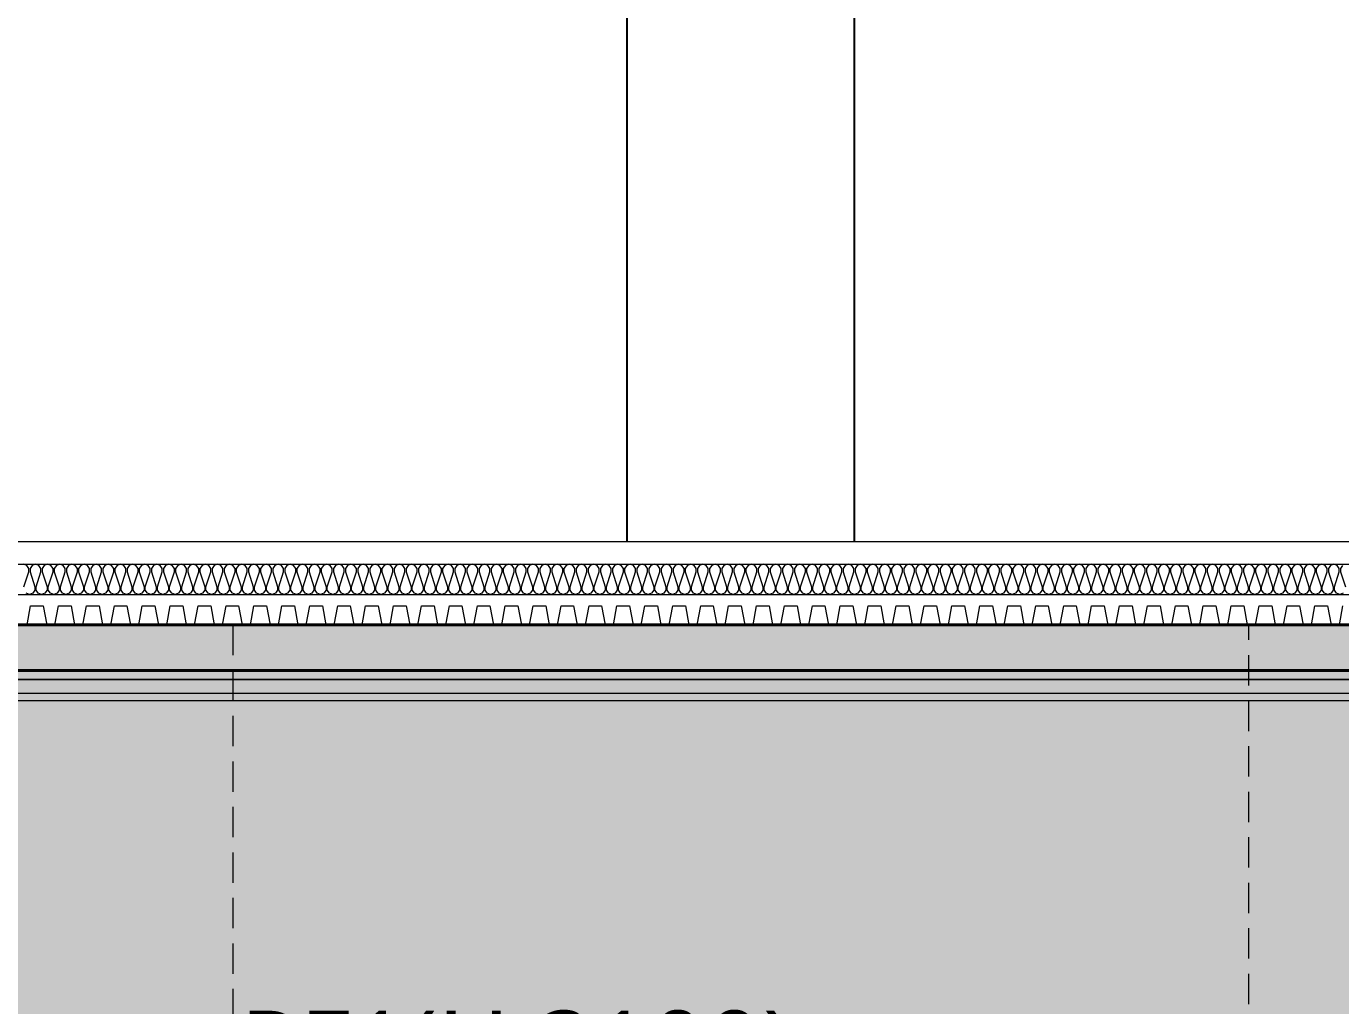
# Model space of a CAD drawing. Header units: millimetres. Extents: x 0 to 420000, y 0 to 297000.
# Drawn here: x 118302 to 126968, y 21390 to 27845 of the extents above; entities that cross this region are included whole.
import ezdxf
from ezdxf.enums import TextEntityAlignment as Align

# ---------------------------------------------------------------- set-up
doc = ezdxf.new("R2010")
doc.units = ezdxf.units.MM
doc.linetypes.add('CEN', pattern=[62, 60, -1, 0, -1])
doc.linetypes.add('HIDDEN', pattern=[0.375, 0.25, -0.125])
for name, color, linetype, lineweight in [('A-AXIS-LINE', 1, 'CEN', 15), ('A-CONC-LIN1', 2, 'Continuous', 40), ('A-ELEV-LIN2', 7, 'Continuous', 25), ('A-SECT-LIN3', 255, 'Continuous', 18), ('A-XXXX-DRBD', 9, 'Continuous', 20), ('A-XXXX-FIN2', 6, 'Continuous', 20), ('A-XXXX-HATC', 8, 'Continuous', 18), ('A-XXXX-HID', 8, 'HIDDEN', 18), ('A-XXXX-INSL2', 8, 'Continuous', 18)]:
    doc.layers.add(name, color=color, linetype=linetype, lineweight=lineweight)
doc.layers.add('A-CONC-SOLD', color=253, linetype='CEN')
doc.layers.add('A-XXXX-SOLD', color=252, linetype='Continuous')
doc.layers.add('A-XXXX-NPLT', color=144, linetype='Continuous', lineweight=15, plot=False)
doc.styles.add('맑은고딕', font='')
doc.styles.get('맑은고딕').set_extended_font_data('Malgun Gothic')

# ---------------------------------------------------------------- blocks, each defined once
blk = doc.blocks.new('axis(211208)')
at = {"layer": 'A-AXIS-LINE', "ltscale": 1000}
for p, q in [((4631788.1, -441118.7), (4955413.1, -441118.7)), ((4631788.1, -442118.7), (4955413.1, -442118.7))]:
    blk.add_line(p, q, dxfattribs=at)
blk = doc.blocks.new('지하2층')
at = {"layer": 'A-CONC-SOLD'}
h = blk.add_hatch(color=256, dxfattribs=at)
h.dxf.hatch_style = 1
h.paths.add_polyline_path([(4879373.8, -392168.7), (4878973.8, -392168.7), (4878973.8, -391118.7), (4878823.8, -391118.7), (4878823.8, -391368.7), (4878373.8, -391368.7), (4878373.8, -392368.7), (4878323.8, -392368.7), (4878323.8, -393068.7), (4878673.8, -393068.7), (4878673.8, -401668.7), (4877923.8, -401668.7), (4877923.8, -401118.7), (4877723.8, -401118.7), (4877723.8, -401668.7), (4801523.8, -401668.7), (4801523.8, -401128.7), (4801323.8, -401128.7), (4801323.8, -401968.7), (4801493.8, -401968.7), (4801478.8, -401977.7), (4801478.8, -402318.7), (4759168.8, -402318.7), (4759168.8, -401977.7), (4759153.8, -401968.7), (4759323.8, -401968.7), (4759323.8, -401128.7), (4759123.8, -401128.7), (4759123.8, -401668.7), (4682923.8, -401668.7), (4682923.8, -401118.7), (4682723.8, -401118.7), (4682723.8, -401668.7), (4681973.8, -401668.7), (4681973.8, -393068.7), (4682323.8, -393068.7), (4682323.8, -392368.7), (4682273.8, -392368.7), (4682273.8, -391368.7), (4681823.8, -391368.7), (4681823.8, -391118.7), (4681673.8, -391118.7), (4681673.8, -392168.7), (4681273.8, -392168.7), (4681273.8, -401968.7), (4758323.8, -401968.7), (4758323.8, -402618.7), (4802323.8, -402618.7), (4802323.8, -401968.7), (4879373.8, -401968.7)])
at = {"layer": 'A-CONC-LIN1'}
for points in [[(4681673.8, -391118.7), (4681673.8, -392168.7), (4681273.8, -392168.7), (4681273.8, -401968.7), (4758323.8, -401968.7), (4758323.8, -402618.7), (4802323.8, -402618.7), (4802323.8, -401968.7), (4879373.8, -401968.7), (4879373.8, -392168.7), (4878973.8, -392168.7), (4878973.8, -391118.7)], [(4759123.8, -401668.7), (4682923.8, -401668.7), (4682923.8, -401118.7), (4682723.8, -401118.7), (4682723.8, -401668.7), (4681973.8, -401668.7), (4681973.8, -393068.7), (4682323.8, -393068.7), (4682323.8, -392368.7), (4682273.8, -392368.7), (4682273.8, -391368.7), (4681823.8, -391368.7), (4681823.8, -391118.7), (4681673.8, -391118.7)]]:
    blk.add_lwpolyline(points, dxfattribs=at)
at = {"layer": 'A-ELEV-LIN2'}
for p, q in [((4692573.8, -401118.7), (4692573.8, -392868.7)), ((4694073.8, -401118.7), (4694073.8, -392868.7))]:
    blk.add_line(p, q, dxfattribs=at)
at = {"layer": 'A-XXXX-DRBD'}
blk.add_lwpolyline([(4688563.4, -401668.7), (4688618.1, -401668.7), (4688641.4, -401543.7), (4688724.2, -401543.7), (4688747.5, -401668.7), (4688802.2, -401668.7), (4688825.5, -401543.7), (4688908.3, -401543.7), (4688931.6, -401668.7), (4688986.2, -401668.7), (4689009.6, -401543.7), (4689092.4, -401543.7), (4689115.7, -401668.7), (4689170.3, -401668.7), (4689193.6, -401543.7), (4689276.5, -401543.7), (4689299.8, -401668.7), (4689354.4, -401668.7), (4689377.7, -401543.7), (4689460.6, -401543.7), (4689483.9, -401668.7), (4689538.5, -401668.7), (4689561.8, -401543.7), (4689644.7, -401543.7), (4689668, -401668.7), (4689722.6, -401668.7), (4689745.9, -401543.7), (4689828.7, -401543.7), (4689852.1, -401668.7), (4689906.7, -401668.7), (4689930, -401543.7), (4690012.8, -401543.7), (4690036.1, -401668.7), (4690090.8, -401668.7), (4690114.1, -401543.7), (4690196.9, -401543.7), (4690220.2, -401668.7), (4690274.9, -401668.7), (4690298.2, -401543.7), (4690381, -401543.7), (4690404.3, -401668.7), (4690459, -401668.7), (4690482.3, -401543.7), (4690565.1, -401543.7), (4690588.4, -401668.7), (4690643, -401668.7), (4690666.4, -401543.7), (4690749.2, -401543.7), (4690772.5, -401668.7), (4690827.1, -401668.7), (4690850.5, -401543.7), (4690933.3, -401543.7), (4690956.6, -401668.7), (4691011.2, -401668.7), (4691034.5, -401543.7), (4691117.4, -401543.7), (4691140.7, -401668.7), (4691195.3, -401668.7), (4691218.6, -401543.7), (4691301.5, -401543.7), (4691324.8, -401668.7), (4691379.4, -401668.7), (4691402.7, -401543.7), (4691485.5, -401543.7), (4691508.9, -401668.7), (4691563.5, -401668.7), (4691586.8, -401543.7), (4691669.6, -401543.7), (4691692.9, -401668.7), (4691747.6, -401668.7), (4691770.9, -401543.7), (4691853.7, -401543.7), (4691877, -401668.7), (4691931.7, -401668.7), (4691955, -401543.7), (4692037.8, -401543.7), (4692061.1, -401668.7), (4692115.8, -401668.7), (4692139.1, -401543.7), (4692221.9, -401543.7), (4692245.2, -401668.7), (4692299.9, -401668.7), (4692323.2, -401543.7), (4692406, -401543.7), (4692429.3, -401668.7), (4692483.9, -401668.7), (4692507.3, -401543.7), (4692590.1, -401543.7), (4692613.4, -401668.7), (4692668, -401668.7), (4692691.3, -401543.7), (4692774.2, -401543.7), (4692797.5, -401668.7), (4692852.1, -401668.7), (4692875.4, -401543.7), (4692958.3, -401543.7), (4692981.6, -401668.7), (4693036.2, -401668.7), (4693059.5, -401543.7), (4693142.3, -401543.7), (4693165.7, -401668.7), (4693220.3, -401668.7), (4693243.6, -401543.7), (4693326.4, -401543.7), (4693349.7, -401668.7), (4693404.4, -401668.7), (4693427.7, -401543.7), (4693510.5, -401543.7), (4693533.8, -401668.7), (4693588.5, -401668.7), (4693611.8, -401543.7), (4693694.6, -401543.7), (4693717.9, -401668.7), (4693772.6, -401668.7), (4693795.9, -401543.7), (4693878.7, -401543.7), (4693902, -401668.7), (4693956.7, -401668.7), (4693980, -401543.7), (4694062.8, -401543.7), (4694086.1, -401668.7), (4694140.7, -401668.7), (4694164.1, -401543.7), (4694246.9, -401543.7), (4694270.2, -401668.7), (4694324.8, -401668.7), (4694348.1, -401543.7), (4694431, -401543.7), (4694454.3, -401668.7), (4694508.9, -401668.7), (4694532.2, -401543.7), (4694615.1, -401543.7), (4694638.4, -401668.7), (4694693, -401668.7), (4694716.3, -401543.7), (4694799.1, -401543.7), (4694822.5, -401668.7), (4694877.1, -401668.7), (4694900.4, -401543.7), (4694983.2, -401543.7), (4695006.6, -401668.7), (4695061.2, -401668.7), (4695084.5, -401543.7), (4695167.3, -401543.7), (4695190.6, -401668.7), (4695245.3, -401668.7), (4695268.6, -401543.7), (4695351.4, -401543.7), (4695374.7, -401668.7), (4695429.4, -401668.7), (4695452.7, -401543.7), (4695535.5, -401543.7), (4695558.8, -401668.7), (4695613.5, -401668.7), (4695636.8, -401543.7), (4695719.6, -401543.7), (4695742.9, -401668.7), (4695797.5, -401668.7), (4695820.9, -401543.7), (4695903.7, -401543.7), (4695927, -401668.7), (4695981.6, -401668.7), (4696004.9, -401543.7), (4696087.8, -401543.7), (4696111.1, -401668.7), (4696165.7, -401668.7), (4696189, -401543.7), (4696271.9, -401543.7), (4696295.2, -401668.7), (4696349.8, -401668.7), (4696373.1, -401543.7), (4696456, -401543.7), (4696479.3, -401668.7), (4696533.9, -401668.7), (4696557.2, -401543.7), (4696640, -401543.7), (4696663.4, -401668.7), (4696718, -401668.7), (4696741.3, -401543.7), (4696824.1, -401543.7), (4696847.4, -401668.7), (4696902.1, -401668.7), (4696925.4, -401543.7), (4697008.2, -401543.7), (4697031.5, -401668.7), (4697086.2, -401668.7), (4697109.5, -401543.7), (4697192.3, -401543.7), (4697215.6, -401668.7), (4697270.3, -401668.7), (4697293.6, -401543.7)], dxfattribs=at)
at = {"layer": 'A-XXXX-FIN2'}
blk.add_lwpolyline([(4683073.8, -401118.7), (4759113.8, -401118.7)], dxfattribs=at)
at = {"layer": 'A-XXXX-INSL2'}
for points in [[(4682923.8, -401268.7), (4759113.8, -401268.7)], [(4697291.8, -401276.7), (4697277.8, -401296.7), (4697277.8, -401318.7), (4697309.8, -401418.7)], [(4697295.8, -401460.7), (4697273.8, -401468.7), (4697251.8, -401460.7), (4697237.8, -401440.7), (4697237.8, -401418.7), (4697269.8, -401318.7), (4697269.8, -401296.7), (4697255.8, -401276.7), (4697233.8, -401268.7), (4697211.8, -401276.7), (4697197.8, -401296.7), (4697197.8, -401318.7), (4697229.8, -401418.7), (4697229.8, -401440.7), (4697215.8, -401460.7), (4697193.8, -401468.7), (4697171.8, -401460.7), (4697157.8, -401440.7), (4697157.8, -401418.7), (4697189.8, -401318.7), (4697189.8, -401296.7), (4697175.8, -401276.7), (4697153.8, -401268.7), (4697131.8, -401276.7), (4697117.8, -401296.7), (4697117.8, -401318.7), (4697149.8, -401418.7), (4697149.8, -401440.7), (4697135.8, -401460.7), (4697113.8, -401468.7), (4697091.8, -401460.7), (4697077.8, -401440.7), (4697077.8, -401418.7), (4697109.8, -401318.7), (4697109.8, -401296.7), (4697095.8, -401276.7), (4697073.8, -401268.7), (4697051.8, -401276.7), (4697037.8, -401296.7), (4697037.8, -401318.7), (4697069.8, -401418.7), (4697069.8, -401440.7), (4697055.8, -401460.7), (4697033.8, -401468.7), (4697011.8, -401460.7), (4696997.8, -401440.7), (4696997.8, -401418.7), (4697029.8, -401318.7), (4697029.8, -401296.7), (4697015.8, -401276.7), (4696993.8, -401268.7), (4696971.8, -401276.7), (4696957.8, -401296.7), (4696957.8, -401318.7), (4696989.8, -401418.7), (4696989.8, -401440.7), (4696975.8, -401460.7), (4696953.8, -401468.7), (4696931.8, -401460.7), (4696917.8, -401440.7), (4696917.8, -401418.7), (4696949.8, -401318.7), (4696949.8, -401296.7), (4696935.8, -401276.7), (4696913.8, -401268.7), (4696891.8, -401276.7), (4696877.8, -401296.7), (4696877.8, -401318.7), (4696909.8, -401418.7), (4696909.8, -401440.7), (4696895.8, -401460.7), (4696873.8, -401468.7), (4696851.8, -401460.7), (4696837.8, -401440.7), (4696837.8, -401418.7), (4696869.8, -401318.7), (4696869.8, -401296.7), (4696855.8, -401276.7), (4696833.8, -401268.7), (4696811.8, -401276.7), (4696797.8, -401296.7), (4696797.8, -401318.7), (4696829.8, -401418.7), (4696829.8, -401440.7), (4696815.8, -401460.7), (4696793.8, -401468.7), (4696771.8, -401460.7), (4696757.8, -401440.7), (4696757.8, -401418.7), (4696789.8, -401318.7), (4696789.8, -401296.7), (4696775.8, -401276.7), (4696753.8, -401268.7), (4696731.8, -401276.7), (4696717.8, -401296.7), (4696717.8, -401318.7), (4696749.8, -401418.7), (4696749.8, -401440.7), (4696735.8, -401460.7), (4696713.8, -401468.7), (4696691.8, -401460.7), (4696677.8, -401440.7), (4696677.8, -401418.7), (4696709.8, -401318.7), (4696709.8, -401296.7), (4696695.8, -401276.7), (4696673.8, -401268.7), (4696651.8, -401276.7), (4696637.8, -401296.7), (4696637.8, -401318.7), (4696669.8, -401418.7), (4696669.8, -401440.7), (4696655.8, -401460.7), (4696633.8, -401468.7), (4696611.8, -401460.7), (4696597.8, -401440.7), (4696597.8, -401418.7), (4696629.8, -401318.7), (4696629.8, -401296.7), (4696615.8, -401276.7), (4696593.8, -401268.7), (4696571.8, -401276.7), (4696557.8, -401296.7), (4696557.8, -401318.7), (4696589.8, -401418.7), (4696589.8, -401440.7), (4696575.8, -401460.7), (4696553.8, -401468.7), (4696531.8, -401460.7), (4696517.8, -401440.7), (4696517.8, -401418.7), (4696549.8, -401318.7), (4696549.8, -401296.7), (4696535.8, -401276.7), (4696513.8, -401268.7), (4696491.8, -401276.7), (4696477.8, -401296.7), (4696477.8, -401318.7), (4696509.8, -401418.7), (4696509.8, -401440.7), (4696495.8, -401460.7), (4696473.8, -401468.7), (4696451.8, -401460.7), (4696437.8, -401440.7), (4696437.8, -401418.7), (4696469.8, -401318.7), (4696469.8, -401296.7), (4696455.8, -401276.7), (4696433.8, -401268.7), (4696411.8, -401276.7), (4696397.8, -401296.7), (4696397.8, -401318.7), (4696429.8, -401418.7), (4696429.8, -401440.7), (4696415.8, -401460.7), (4696393.8, -401468.7), (4696371.8, -401460.7), (4696357.8, -401440.7), (4696357.8, -401418.7), (4696389.8, -401318.7), (4696389.8, -401296.7), (4696375.8, -401276.7), (4696353.8, -401268.7), (4696331.8, -401276.7), (4696317.8, -401296.7), (4696317.8, -401318.7), (4696349.8, -401418.7), (4696349.8, -401440.7), (4696335.8, -401460.7), (4696313.8, -401468.7), (4696291.8, -401460.7), (4696277.8, -401440.7), (4696277.8, -401418.7), (4696309.8, -401318.7), (4696309.8, -401296.7), (4696295.8, -401276.7), (4696273.8, -401268.7), (4696251.8, -401276.7), (4696237.8, -401296.7), (4696237.8, -401318.7), (4696269.8, -401418.7), (4696269.8, -401440.7), (4696255.8, -401460.7), (4696233.8, -401468.7), (4696211.8, -401460.7), (4696197.8, -401440.7), (4696197.8, -401418.7), (4696229.8, -401318.7), (4696229.8, -401296.7), (4696215.8, -401276.7), (4696193.8, -401268.7), (4696171.8, -401276.7), (4696157.8, -401296.7), (4696157.8, -401318.7), (4696189.8, -401418.7), (4696189.8, -401440.7), (4696175.8, -401460.7), (4696153.8, -401468.7), (4696131.8, -401460.7), (4696117.8, -401440.7), (4696117.8, -401418.7), (4696149.8, -401318.7), (4696149.8, -401296.7), (4696135.8, -401276.7), (4696113.8, -401268.7), (4696091.8, -401276.7), (4696077.8, -401296.7), (4696077.8, -401318.7), (4696109.8, -401418.7), (4696109.8, -401440.7), (4696095.8, -401460.7), (4696073.8, -401468.7), (4696051.8, -401460.7), (4696037.8, -401440.7), (4696037.8, -401418.7), (4696069.8, -401318.7), (4696069.8, -401296.7), (4696055.8, -401276.7), (4696033.8, -401268.7), (4696011.8, -401276.7), (4695997.8, -401296.7), (4695997.8, -401318.7), (4696029.8, -401418.7), (4696029.8, -401440.7), (4696015.8, -401460.7), (4695993.8, -401468.7), (4695971.8, -401460.7), (4695957.8, -401440.7), (4695957.8, -401418.7), (4695989.8, -401318.7), (4695989.8, -401296.7), (4695975.8, -401276.7), (4695953.8, -401268.7), (4695931.8, -401276.7), (4695917.8, -401296.7), (4695917.8, -401318.7), (4695949.8, -401418.7), (4695949.8, -401440.7), (4695935.8, -401460.7), (4695913.8, -401468.7), (4695891.8, -401460.7), (4695877.8, -401440.7), (4695877.8, -401418.7), (4695909.8, -401318.7), (4695909.8, -401296.7), (4695895.8, -401276.7), (4695873.8, -401268.7), (4695851.8, -401276.7), (4695837.8, -401296.7), (4695837.8, -401318.7), (4695869.8, -401418.7), (4695869.8, -401440.7), (4695855.8, -401460.7), (4695833.8, -401468.7), (4695811.8, -401460.7), (4695797.8, -401440.7), (4695797.8, -401418.7), (4695829.8, -401318.7), (4695829.8, -401296.7), (4695815.8, -401276.7), (4695793.8, -401268.7), (4695771.8, -401276.7), (4695757.8, -401296.7), (4695757.8, -401318.7), (4695789.8, -401418.7), (4695789.8, -401440.7), (4695775.8, -401460.7), (4695753.8, -401468.7), (4695731.8, -401460.7), (4695717.8, -401440.7), (4695717.8, -401418.7), (4695749.8, -401318.7), (4695749.8, -401296.7), (4695735.8, -401276.7), (4695713.8, -401268.7), (4695691.8, -401276.7), (4695677.8, -401296.7), (4695677.8, -401318.7), (4695709.8, -401418.7), (4695709.8, -401440.7), (4695695.8, -401460.7), (4695673.8, -401468.7), (4695651.8, -401460.7), (4695637.8, -401440.7), (4695637.8, -401418.7), (4695669.8, -401318.7), (4695669.8, -401296.7), (4695655.8, -401276.7), (4695633.8, -401268.7), (4695611.8, -401276.7), (4695597.8, -401296.7), (4695597.8, -401318.7), (4695629.8, -401418.7), (4695629.8, -401440.7), (4695615.8, -401460.7), (4695593.8, -401468.7), (4695571.8, -401460.7), (4695557.8, -401440.7), (4695557.8, -401418.7), (4695589.8, -401318.7), (4695589.8, -401296.7), (4695575.8, -401276.7), (4695553.8, -401268.7), (4695531.8, -401276.7), (4695517.8, -401296.7), (4695517.8, -401318.7), (4695549.8, -401418.7), (4695549.8, -401440.7), (4695535.8, -401460.7), (4695513.8, -401468.7), (4695491.8, -401460.7), (4695477.8, -401440.7), (4695477.8, -401418.7), (4695509.8, -401318.7), (4695509.8, -401296.7), (4695495.8, -401276.7), (4695473.8, -401268.7), (4695451.8, -401276.7), (4695437.8, -401296.7), (4695437.8, -401318.7), (4695469.8, -401418.7), (4695469.8, -401440.7), (4695455.8, -401460.7), (4695433.8, -401468.7), (4695411.8, -401460.7), (4695397.8, -401440.7), (4695397.8, -401418.7), (4695429.8, -401318.7), (4695429.8, -401296.7), (4695415.8, -401276.7), (4695393.8, -401268.7), (4695371.8, -401276.7), (4695357.8, -401296.7), (4695357.8, -401318.7), (4695389.8, -401418.7), (4695389.8, -401440.7), (4695375.8, -401460.7), (4695353.8, -401468.7), (4695331.8, -401460.7), (4695317.8, -401440.7), (4695317.8, -401418.7), (4695349.8, -401318.7), (4695349.8, -401296.7), (4695335.8, -401276.7), (4695313.8, -401268.7), (4695291.8, -401276.7), (4695277.8, -401296.7), (4695277.8, -401318.7), (4695309.8, -401418.7), (4695309.8, -401440.7), (4695295.8, -401460.7), (4695273.8, -401468.7), (4695251.8, -401460.7), (4695237.8, -401440.7), (4695237.8, -401418.7), (4695269.8, -401318.7), (4695269.8, -401296.7), (4695255.8, -401276.7), (4695233.8, -401268.7), (4695211.8, -401276.7), (4695197.8, -401296.7), (4695197.8, -401318.7), (4695229.8, -401418.7), (4695229.8, -401440.7), (4695215.8, -401460.7), (4695193.8, -401468.7), (4695171.8, -401460.7), (4695157.8, -401440.7), (4695157.8, -401418.7), (4695189.8, -401318.7), (4695189.8, -401296.7), (4695175.8, -401276.7), (4695153.8, -401268.7), (4695131.8, -401276.7), (4695117.8, -401296.7), (4695117.8, -401318.7), (4695149.8, -401418.7), (4695149.8, -401440.7), (4695135.8, -401460.7), (4695113.8, -401468.7), (4695091.8, -401460.7), (4695077.8, -401440.7), (4695077.8, -401418.7), (4695109.8, -401318.7), (4695109.8, -401296.7), (4695095.8, -401276.7), (4695073.8, -401268.7), (4695051.8, -401276.7), (4695037.8, -401296.7), (4695037.8, -401318.7), (4695069.8, -401418.7), (4695069.8, -401440.7), (4695055.8, -401460.7), (4695033.8, -401468.7), (4695011.8, -401460.7), (4694997.8, -401440.7), (4694997.8, -401418.7), (4695029.8, -401318.7), (4695029.8, -401296.7), (4695015.8, -401276.7), (4694993.8, -401268.7), (4694971.8, -401276.7), (4694957.8, -401296.7), (4694957.8, -401318.7), (4694989.8, -401418.7), (4694989.8, -401440.7), (4694975.8, -401460.7), (4694953.8, -401468.7), (4694931.8, -401460.7), (4694917.8, -401440.7), (4694917.8, -401418.7), (4694949.8, -401318.7), (4694949.8, -401296.7), (4694935.8, -401276.7), (4694913.8, -401268.7), (4694891.8, -401276.7), (4694877.8, -401296.7), (4694877.8, -401318.7), (4694909.8, -401418.7), (4694909.8, -401440.7), (4694895.8, -401460.7), (4694873.8, -401468.7), (4694851.8, -401460.7), (4694837.8, -401440.7), (4694837.8, -401418.7), (4694869.8, -401318.7), (4694869.8, -401296.7), (4694855.8, -401276.7), (4694833.8, -401268.7), (4694811.8, -401276.7), (4694797.8, -401296.7), (4694797.8, -401318.7), (4694829.8, -401418.7), (4694829.8, -401440.7), (4694815.8, -401460.7), (4694793.8, -401468.7), (4694771.8, -401460.7), (4694757.8, -401440.7), (4694757.8, -401418.7), (4694789.8, -401318.7), (4694789.8, -401296.7), (4694775.8, -401276.7), (4694753.8, -401268.7), (4694731.8, -401276.7), (4694717.8, -401296.7), (4694717.8, -401318.7), (4694749.8, -401418.7), (4694749.8, -401440.7), (4694735.8, -401460.7), (4694713.8, -401468.7), (4694691.8, -401460.7), (4694677.8, -401440.7), (4694677.8, -401418.7), (4694709.8, -401318.7), (4694709.8, -401296.7), (4694695.8, -401276.7), (4694673.8, -401268.7), (4694651.8, -401276.7), (4694637.8, -401296.7), (4694637.8, -401318.7), (4694669.8, -401418.7), (4694669.8, -401440.7), (4694655.8, -401460.7), (4694633.8, -401468.7), (4694611.8, -401460.7), (4694597.8, -401440.7), (4694597.8, -401418.7), (4694629.8, -401318.7), (4694629.8, -401296.7), (4694615.8, -401276.7), (4694593.8, -401268.7), (4694571.8, -401276.7), (4694557.8, -401296.7), (4694557.8, -401318.7), (4694589.8, -401418.7), (4694589.8, -401440.7), (4694575.8, -401460.7), (4694553.8, -401468.7), (4694531.8, -401460.7), (4694517.8, -401440.7), (4694517.8, -401418.7), (4694549.8, -401318.7), (4694549.8, -401296.7), (4694535.8, -401276.7), (4694513.8, -401268.7), (4694491.8, -401276.7), (4694477.8, -401296.7), (4694477.8, -401318.7), (4694509.8, -401418.7), (4694509.8, -401440.7), (4694495.8, -401460.7), (4694473.8, -401468.7), (4694451.8, -401460.7), (4694437.8, -401440.7), (4694437.8, -401418.7), (4694469.8, -401318.7), (4694469.8, -401296.7), (4694455.8, -401276.7), (4694433.8, -401268.7), (4694411.8, -401276.7), (4694397.8, -401296.7), (4694397.8, -401318.7), (4694429.8, -401418.7), (4694429.8, -401440.7), (4694415.8, -401460.7), (4694393.8, -401468.7), (4694371.8, -401460.7), (4694357.8, -401440.7), (4694357.8, -401418.7), (4694389.8, -401318.7), (4694389.8, -401296.7), (4694375.8, -401276.7), (4694353.8, -401268.7), (4694331.8, -401276.7), (4694317.8, -401296.7), (4694317.8, -401318.7), (4694349.8, -401418.7), (4694349.8, -401440.7), (4694335.8, -401460.7), (4694313.8, -401468.7), (4694291.8, -401460.7), (4694277.8, -401440.7), (4694277.8, -401418.7), (4694309.8, -401318.7), (4694309.8, -401296.7), (4694295.8, -401276.7), (4694273.8, -401268.7), (4694251.8, -401276.7), (4694237.8, -401296.7), (4694237.8, -401318.7), (4694269.8, -401418.7), (4694269.8, -401440.7), (4694255.8, -401460.7), (4694233.8, -401468.7), (4694211.8, -401460.7), (4694197.8, -401440.7), (4694197.8, -401418.7), (4694229.8, -401318.7), (4694229.8, -401296.7), (4694215.8, -401276.7), (4694193.8, -401268.7), (4694171.8, -401276.7), (4694157.8, -401296.7), (4694157.8, -401318.7), (4694189.8, -401418.7), (4694189.8, -401440.7), (4694175.8, -401460.7), (4694153.8, -401468.7), (4694131.8, -401460.7), (4694117.8, -401440.7), (4694117.8, -401418.7), (4694149.8, -401318.7), (4694149.8, -401296.7), (4694135.8, -401276.7), (4694113.8, -401268.7), (4694091.8, -401276.7), (4694077.8, -401296.7), (4694077.8, -401318.7), (4694109.8, -401418.7), (4694109.8, -401440.7), (4694095.8, -401460.7), (4694073.8, -401468.7), (4694051.8, -401460.7), (4694037.8, -401440.7), (4694037.8, -401418.7), (4694069.8, -401318.7), (4694069.8, -401296.7), (4694055.8, -401276.7), (4694033.8, -401268.7), (4694011.8, -401276.7), (4693997.8, -401296.7), (4693997.8, -401318.7), (4694029.8, -401418.7), (4694029.8, -401440.7), (4694015.8, -401460.7), (4693993.8, -401468.7), (4693971.8, -401460.7), (4693957.8, -401440.7), (4693957.8, -401418.7), (4693989.8, -401318.7), (4693989.8, -401296.7), (4693975.8, -401276.7), (4693953.8, -401268.7), (4693931.8, -401276.7), (4693917.8, -401296.7), (4693917.8, -401318.7), (4693949.8, -401418.7), (4693949.8, -401440.7), (4693935.8, -401460.7), (4693913.8, -401468.7), (4693891.8, -401460.7), (4693877.8, -401440.7), (4693877.8, -401418.7), (4693909.8, -401318.7), (4693909.8, -401296.7), (4693895.8, -401276.7), (4693873.8, -401268.7), (4693851.8, -401276.7), (4693837.8, -401296.7), (4693837.8, -401318.7), (4693869.8, -401418.7), (4693869.8, -401440.7), (4693855.8, -401460.7), (4693833.8, -401468.7), (4693811.8, -401460.7), (4693797.8, -401440.7), (4693797.8, -401418.7), (4693829.8, -401318.7), (4693829.8, -401296.7), (4693815.8, -401276.7), (4693793.8, -401268.7), (4693771.8, -401276.7), (4693757.8, -401296.7), (4693757.8, -401318.7), (4693789.8, -401418.7), (4693789.8, -401440.7), (4693775.8, -401460.7), (4693753.8, -401468.7), (4693731.8, -401460.7), (4693717.8, -401440.7), (4693717.8, -401418.7), (4693749.8, -401318.7), (4693749.8, -401296.7), (4693735.8, -401276.7), (4693713.8, -401268.7), (4693691.8, -401276.7), (4693677.8, -401296.7), (4693677.8, -401318.7), (4693709.8, -401418.7), (4693709.8, -401440.7), (4693695.8, -401460.7), (4693673.8, -401468.7), (4693651.8, -401460.7), (4693637.8, -401440.7), (4693637.8, -401418.7), (4693669.8, -401318.7), (4693669.8, -401296.7), (4693655.8, -401276.7), (4693633.8, -401268.7), (4693611.8, -401276.7), (4693597.8, -401296.7), (4693597.8, -401318.7), (4693629.8, -401418.7), (4693629.8, -401440.7), (4693615.8, -401460.7), (4693593.8, -401468.7), (4693571.8, -401460.7), (4693557.8, -401440.7), (4693557.8, -401418.7), (4693589.8, -401318.7), (4693589.8, -401296.7), (4693575.8, -401276.7), (4693553.8, -401268.7), (4693531.8, -401276.7), (4693517.8, -401296.7), (4693517.8, -401318.7), (4693549.8, -401418.7), (4693549.8, -401440.7), (4693535.8, -401460.7), (4693513.8, -401468.7), (4693491.8, -401460.7), (4693477.8, -401440.7), (4693477.8, -401418.7), (4693509.8, -401318.7), (4693509.8, -401296.7), (4693495.8, -401276.7), (4693473.8, -401268.7), (4693451.8, -401276.7), (4693437.8, -401296.7), (4693437.8, -401318.7), (4693469.8, -401418.7), (4693469.8, -401440.7), (4693455.8, -401460.7), (4693433.8, -401468.7), (4693411.8, -401460.7), (4693397.8, -401440.7), (4693397.8, -401418.7), (4693429.8, -401318.7), (4693429.8, -401296.7), (4693415.8, -401276.7), (4693393.8, -401268.7), (4693371.8, -401276.7), (4693357.8, -401296.7), (4693357.8, -401318.7), (4693389.8, -401418.7), (4693389.8, -401440.7), (4693375.8, -401460.7), (4693353.8, -401468.7), (4693331.8, -401460.7), (4693317.8, -401440.7), (4693317.8, -401418.7), (4693349.8, -401318.7), (4693349.8, -401296.7), (4693335.8, -401276.7), (4693313.8, -401268.7), (4693291.8, -401276.7), (4693277.8, -401296.7), (4693277.8, -401318.7), (4693309.8, -401418.7), (4693309.8, -401440.7), (4693295.8, -401460.7), (4693273.8, -401468.7), (4693251.8, -401460.7), (4693237.8, -401440.7), (4693237.8, -401418.7), (4693269.8, -401318.7), (4693269.8, -401296.7), (4693255.8, -401276.7), (4693233.8, -401268.7), (4693211.8, -401276.7), (4693197.8, -401296.7), (4693197.8, -401318.7), (4693229.8, -401418.7), (4693229.8, -401440.7), (4693215.8, -401460.7), (4693193.8, -401468.7), (4693171.8, -401460.7), (4693157.8, -401440.7), (4693157.8, -401418.7), (4693189.8, -401318.7), (4693189.8, -401296.7), (4693175.8, -401276.7), (4693153.8, -401268.7), (4693131.8, -401276.7), (4693117.8, -401296.7), (4693117.8, -401318.7), (4693149.8, -401418.7), (4693149.8, -401440.7), (4693135.8, -401460.7), (4693113.8, -401468.7), (4693091.8, -401460.7), (4693077.8, -401440.7), (4693077.8, -401418.7), (4693109.8, -401318.7), (4693109.8, -401296.7), (4693095.8, -401276.7), (4693073.8, -401268.7), (4693051.8, -401276.7), (4693037.8, -401296.7), (4693037.8, -401318.7), (4693069.8, -401418.7), (4693069.8, -401440.7), (4693055.8, -401460.7), (4693033.8, -401468.7), (4693011.8, -401460.7), (4692997.8, -401440.7), (4692997.8, -401418.7), (4693029.8, -401318.7), (4693029.8, -401296.7), (4693015.8, -401276.7), (4692993.8, -401268.7), (4692971.8, -401276.7), (4692957.8, -401296.7), (4692957.8, -401318.7), (4692989.8, -401418.7), (4692989.8, -401440.7), (4692975.8, -401460.7), (4692953.8, -401468.7), (4692931.8, -401460.7), (4692917.8, -401440.7), (4692917.8, -401418.7), (4692949.8, -401318.7), (4692949.8, -401296.7), (4692935.8, -401276.7), (4692913.8, -401268.7), (4692891.8, -401276.7), (4692877.8, -401296.7), (4692877.8, -401318.7), (4692909.8, -401418.7), (4692909.8, -401440.7), (4692895.8, -401460.7), (4692873.8, -401468.7), (4692851.8, -401460.7), (4692837.8, -401440.7), (4692837.8, -401418.7), (4692869.8, -401318.7), (4692869.8, -401296.7), (4692855.8, -401276.7), (4692833.8, -401268.7), (4692811.8, -401276.7), (4692797.8, -401296.7), (4692797.8, -401318.7), (4692829.8, -401418.7), (4692829.8, -401440.7), (4692815.8, -401460.7), (4692793.8, -401468.7), (4692771.8, -401460.7), (4692757.8, -401440.7), (4692757.8, -401418.7), (4692789.8, -401318.7), (4692789.8, -401296.7), (4692775.8, -401276.7), (4692753.8, -401268.7), (4692731.8, -401276.7), (4692717.8, -401296.7), (4692717.8, -401318.7), (4692749.8, -401418.7), (4692749.8, -401440.7), (4692735.8, -401460.7), (4692713.8, -401468.7), (4692691.8, -401460.7), (4692677.8, -401440.7), (4692677.8, -401418.7), (4692709.8, -401318.7), (4692709.8, -401296.7), (4692695.8, -401276.7), (4692673.8, -401268.7), (4692651.8, -401276.7), (4692637.8, -401296.7), (4692637.8, -401318.7), (4692669.8, -401418.7), (4692669.8, -401440.7), (4692655.8, -401460.7), (4692633.8, -401468.7), (4692611.8, -401460.7), (4692597.8, -401440.7), (4692597.8, -401418.7), (4692629.8, -401318.7), (4692629.8, -401296.7), (4692615.8, -401276.7), (4692593.8, -401268.7), (4692571.8, -401276.7), (4692557.8, -401296.7), (4692557.8, -401318.7), (4692589.8, -401418.7), (4692589.8, -401440.7), (4692575.8, -401460.7), (4692553.8, -401468.7), (4692531.8, -401460.7), (4692517.8, -401440.7), (4692517.8, -401418.7), (4692549.8, -401318.7), (4692549.8, -401296.7), (4692535.8, -401276.7), (4692513.8, -401268.7), (4692491.8, -401276.7), (4692477.8, -401296.7), (4692477.8, -401318.7), (4692509.8, -401418.7), (4692509.8, -401440.7), (4692495.8, -401460.7), (4692473.8, -401468.7), (4692451.8, -401460.7), (4692437.8, -401440.7), (4692437.8, -401418.7), (4692469.8, -401318.7), (4692469.8, -401296.7), (4692455.8, -401276.7), (4692433.8, -401268.7), (4692411.8, -401276.7), (4692397.8, -401296.7), (4692397.8, -401318.7), (4692429.8, -401418.7), (4692429.8, -401440.7), (4692415.8, -401460.7), (4692393.8, -401468.7), (4692371.8, -401460.7), (4692357.8, -401440.7), (4692357.8, -401418.7), (4692389.8, -401318.7), (4692389.8, -401296.7), (4692375.8, -401276.7), (4692353.8, -401268.7), (4692331.8, -401276.7), (4692317.8, -401296.7), (4692317.8, -401318.7), (4692349.8, -401418.7), (4692349.8, -401440.7), (4692335.8, -401460.7), (4692313.8, -401468.7), (4692291.8, -401460.7), (4692277.8, -401440.7), (4692277.8, -401418.7), (4692309.8, -401318.7), (4692309.8, -401296.7), (4692295.8, -401276.7), (4692273.8, -401268.7), (4692251.8, -401276.7), (4692237.8, -401296.7), (4692237.8, -401318.7), (4692269.8, -401418.7), (4692269.8, -401440.7), (4692255.8, -401460.7), (4692233.8, -401468.7), (4692211.8, -401460.7), (4692197.8, -401440.7), (4692197.8, -401418.7), (4692229.8, -401318.7), (4692229.8, -401296.7), (4692215.8, -401276.7), (4692193.8, -401268.7), (4692171.8, -401276.7), (4692157.8, -401296.7), (4692157.8, -401318.7), (4692189.8, -401418.7), (4692189.8, -401440.7), (4692175.8, -401460.7), (4692153.8, -401468.7), (4692131.8, -401460.7), (4692117.8, -401440.7), (4692117.8, -401418.7), (4692149.8, -401318.7), (4692149.8, -401296.7), (4692135.8, -401276.7), (4692113.8, -401268.7), (4692091.8, -401276.7), (4692077.8, -401296.7), (4692077.8, -401318.7), (4692109.8, -401418.7), (4692109.8, -401440.7), (4692095.8, -401460.7), (4692073.8, -401468.7), (4692051.8, -401460.7), (4692037.8, -401440.7), (4692037.8, -401418.7), (4692069.8, -401318.7), (4692069.8, -401296.7), (4692055.8, -401276.7), (4692033.8, -401268.7), (4692011.8, -401276.7), (4691997.8, -401296.7), (4691997.8, -401318.7), (4692029.8, -401418.7), (4692029.8, -401440.7), (4692015.8, -401460.7), (4691993.8, -401468.7), (4691971.8, -401460.7), (4691957.8, -401440.7), (4691957.8, -401418.7), (4691989.8, -401318.7), (4691989.8, -401296.7), (4691975.8, -401276.7), (4691953.8, -401268.7), (4691931.8, -401276.7), (4691917.8, -401296.7), (4691917.8, -401318.7), (4691949.8, -401418.7), (4691949.8, -401440.7), (4691935.8, -401460.7), (4691913.8, -401468.7), (4691891.8, -401460.7), (4691877.8, -401440.7), (4691877.8, -401418.7), (4691909.8, -401318.7), (4691909.8, -401296.7), (4691895.8, -401276.7), (4691873.8, -401268.7), (4691851.8, -401276.7), (4691837.8, -401296.7), (4691837.8, -401318.7), (4691869.8, -401418.7), (4691869.8, -401440.7), (4691855.8, -401460.7), (4691833.8, -401468.7), (4691811.8, -401460.7), (4691797.8, -401440.7), (4691797.8, -401418.7), (4691829.8, -401318.7), (4691829.8, -401296.7), (4691815.8, -401276.7), (4691793.8, -401268.7), (4691771.8, -401276.7), (4691757.8, -401296.7), (4691757.8, -401318.7), (4691789.8, -401418.7), (4691789.8, -401440.7), (4691775.8, -401460.7), (4691753.8, -401468.7), (4691731.8, -401460.7), (4691717.8, -401440.7), (4691717.8, -401418.7), (4691749.8, -401318.7), (4691749.8, -401296.7), (4691735.8, -401276.7), (4691713.8, -401268.7), (4691691.8, -401276.7), (4691677.8, -401296.7), (4691677.8, -401318.7), (4691709.8, -401418.7), (4691709.8, -401440.7), (4691695.8, -401460.7), (4691673.8, -401468.7), (4691651.8, -401460.7), (4691637.8, -401440.7), (4691637.8, -401418.7), (4691669.8, -401318.7), (4691669.8, -401296.7), (4691655.8, -401276.7), (4691633.8, -401268.7), (4691611.8, -401276.7), (4691597.8, -401296.7), (4691597.8, -401318.7), (4691629.8, -401418.7), (4691629.8, -401440.7), (4691615.8, -401460.7), (4691593.8, -401468.7), (4691571.8, -401460.7), (4691557.8, -401440.7), (4691557.8, -401418.7), (4691589.8, -401318.7), (4691589.8, -401296.7), (4691575.8, -401276.7), (4691553.8, -401268.7), (4691531.8, -401276.7), (4691517.8, -401296.7), (4691517.8, -401318.7), (4691549.8, -401418.7), (4691549.8, -401440.7), (4691535.8, -401460.7), (4691513.8, -401468.7), (4691491.8, -401460.7), (4691477.8, -401440.7), (4691477.8, -401418.7), (4691509.8, -401318.7), (4691509.8, -401296.7), (4691495.8, -401276.7), (4691473.8, -401268.7), (4691451.8, -401276.7), (4691437.8, -401296.7), (4691437.8, -401318.7), (4691469.8, -401418.7), (4691469.8, -401440.7), (4691455.8, -401460.7), (4691433.8, -401468.7), (4691411.8, -401460.7), (4691397.8, -401440.7), (4691397.8, -401418.7), (4691429.8, -401318.7), (4691429.8, -401296.7), (4691415.8, -401276.7), (4691393.8, -401268.7), (4691371.8, -401276.7), (4691357.8, -401296.7), (4691357.8, -401318.7), (4691389.8, -401418.7), (4691389.8, -401440.7), (4691375.8, -401460.7), (4691353.8, -401468.7), (4691331.8, -401460.7), (4691317.8, -401440.7), (4691317.8, -401418.7), (4691349.8, -401318.7), (4691349.8, -401296.7), (4691335.8, -401276.7), (4691313.8, -401268.7), (4691291.8, -401276.7), (4691277.8, -401296.7), (4691277.8, -401318.7), (4691309.8, -401418.7), (4691309.8, -401440.7), (4691295.8, -401460.7), (4691273.8, -401468.7), (4691251.8, -401460.7), (4691237.8, -401440.7), (4691237.8, -401418.7), (4691269.8, -401318.7), (4691269.8, -401296.7), (4691255.8, -401276.7), (4691233.8, -401268.7), (4691211.8, -401276.7), (4691197.8, -401296.7), (4691197.8, -401318.7), (4691229.8, -401418.7), (4691229.8, -401440.7), (4691215.8, -401460.7), (4691193.8, -401468.7), (4691171.8, -401460.7), (4691157.8, -401440.7), (4691157.8, -401418.7), (4691189.8, -401318.7), (4691189.8, -401296.7), (4691175.8, -401276.7), (4691153.8, -401268.7), (4691131.8, -401276.7), (4691117.8, -401296.7), (4691117.8, -401318.7), (4691149.8, -401418.7), (4691149.8, -401440.7), (4691135.8, -401460.7), (4691113.8, -401468.7), (4691091.8, -401460.7), (4691077.8, -401440.7), (4691077.8, -401418.7), (4691109.8, -401318.7), (4691109.8, -401296.7), (4691095.8, -401276.7), (4691073.8, -401268.7), (4691051.8, -401276.7), (4691037.8, -401296.7), (4691037.8, -401318.7), (4691069.8, -401418.7), (4691069.8, -401440.7), (4691055.8, -401460.7), (4691033.8, -401468.7), (4691011.8, -401460.7), (4690997.8, -401440.7), (4690997.8, -401418.7), (4691029.8, -401318.7), (4691029.8, -401296.7), (4691015.8, -401276.7), (4690993.8, -401268.7), (4690971.8, -401276.7), (4690957.8, -401296.7), (4690957.8, -401318.7), (4690989.8, -401418.7), (4690989.8, -401440.7), (4690975.8, -401460.7), (4690953.8, -401468.7), (4690931.8, -401460.7), (4690917.8, -401440.7), (4690917.8, -401418.7), (4690949.8, -401318.7), (4690949.8, -401296.7), (4690935.8, -401276.7), (4690913.8, -401268.7), (4690891.8, -401276.7), (4690877.8, -401296.7), (4690877.8, -401318.7), (4690909.8, -401418.7), (4690909.8, -401440.7), (4690895.8, -401460.7), (4690873.8, -401468.7), (4690851.8, -401460.7), (4690837.8, -401440.7), (4690837.8, -401418.7), (4690869.8, -401318.7), (4690869.8, -401296.7), (4690855.8, -401276.7), (4690833.8, -401268.7), (4690811.8, -401276.7), (4690797.8, -401296.7), (4690797.8, -401318.7), (4690829.8, -401418.7), (4690829.8, -401440.7), (4690815.8, -401460.7), (4690793.8, -401468.7), (4690771.8, -401460.7), (4690757.8, -401440.7), (4690757.8, -401418.7), (4690789.8, -401318.7), (4690789.8, -401296.7), (4690775.8, -401276.7), (4690753.8, -401268.7), (4690731.8, -401276.7), (4690717.8, -401296.7), (4690717.8, -401318.7), (4690749.8, -401418.7), (4690749.8, -401440.7), (4690735.8, -401460.7), (4690713.8, -401468.7), (4690691.8, -401460.7), (4690677.8, -401440.7), (4690677.8, -401418.7), (4690709.8, -401318.7), (4690709.8, -401296.7), (4690695.8, -401276.7), (4690673.8, -401268.7), (4690651.8, -401276.7), (4690637.8, -401296.7), (4690637.8, -401318.7), (4690669.8, -401418.7), (4690669.8, -401440.7), (4690655.8, -401460.7), (4690633.8, -401468.7), (4690611.8, -401460.7), (4690597.8, -401440.7), (4690597.8, -401418.7), (4690629.8, -401318.7), (4690629.8, -401296.7), (4690615.8, -401276.7), (4690593.8, -401268.7), (4690571.8, -401276.7), (4690557.8, -401296.7), (4690557.8, -401318.7), (4690589.8, -401418.7), (4690589.8, -401440.7), (4690575.8, -401460.7), (4690553.8, -401468.7), (4690531.8, -401460.7), (4690517.8, -401440.7), (4690517.8, -401418.7), (4690549.8, -401318.7), (4690549.8, -401296.7), (4690535.8, -401276.7), (4690513.8, -401268.7), (4690491.8, -401276.7), (4690477.8, -401296.7), (4690477.8, -401318.7), (4690509.8, -401418.7), (4690509.8, -401440.7), (4690495.8, -401460.7), (4690473.8, -401468.7), (4690451.8, -401460.7), (4690437.8, -401440.7), (4690437.8, -401418.7), (4690469.8, -401318.7), (4690469.8, -401296.7), (4690455.8, -401276.7), (4690433.8, -401268.7), (4690411.8, -401276.7), (4690397.8, -401296.7), (4690397.8, -401318.7), (4690429.8, -401418.7), (4690429.8, -401440.7), (4690415.8, -401460.7), (4690393.8, -401468.7), (4690371.8, -401460.7), (4690357.8, -401440.7), (4690357.8, -401418.7), (4690389.8, -401318.7), (4690389.8, -401296.7), (4690375.8, -401276.7), (4690353.8, -401268.7), (4690331.8, -401276.7), (4690317.8, -401296.7), (4690317.8, -401318.7), (4690349.8, -401418.7), (4690349.8, -401440.7), (4690335.8, -401460.7), (4690313.8, -401468.7), (4690291.8, -401460.7), (4690277.8, -401440.7), (4690277.8, -401418.7), (4690309.8, -401318.7), (4690309.8, -401296.7), (4690295.8, -401276.7), (4690273.8, -401268.7), (4690251.8, -401276.7), (4690237.8, -401296.7), (4690237.8, -401318.7), (4690269.8, -401418.7), (4690269.8, -401440.7), (4690255.8, -401460.7), (4690233.8, -401468.7), (4690211.8, -401460.7), (4690197.8, -401440.7), (4690197.8, -401418.7), (4690229.8, -401318.7), (4690229.8, -401296.7), (4690215.8, -401276.7), (4690193.8, -401268.7), (4690171.8, -401276.7), (4690157.8, -401296.7), (4690157.8, -401318.7), (4690189.8, -401418.7), (4690189.8, -401440.7), (4690175.8, -401460.7), (4690153.8, -401468.7), (4690131.8, -401460.7), (4690117.8, -401440.7), (4690117.8, -401418.7), (4690149.8, -401318.7), (4690149.8, -401296.7), (4690135.8, -401276.7), (4690113.8, -401268.7), (4690091.8, -401276.7), (4690077.8, -401296.7), (4690077.8, -401318.7), (4690109.8, -401418.7), (4690109.8, -401440.7), (4690095.8, -401460.7), (4690073.8, -401468.7), (4690051.8, -401460.7), (4690037.8, -401440.7), (4690037.8, -401418.7), (4690069.8, -401318.7), (4690069.8, -401296.7), (4690055.8, -401276.7), (4690033.8, -401268.7), (4690011.8, -401276.7), (4689997.8, -401296.7), (4689997.8, -401318.7), (4690029.8, -401418.7), (4690029.8, -401440.7), (4690015.8, -401460.7), (4689993.8, -401468.7), (4689971.8, -401460.7), (4689957.8, -401440.7), (4689957.8, -401418.7), (4689989.8, -401318.7), (4689989.8, -401296.7), (4689975.8, -401276.7), (4689953.8, -401268.7), (4689931.8, -401276.7), (4689917.8, -401296.7), (4689917.8, -401318.7), (4689949.8, -401418.7), (4689949.8, -401440.7), (4689935.8, -401460.7), (4689913.8, -401468.7), (4689891.8, -401460.7), (4689877.8, -401440.7), (4689877.8, -401418.7), (4689909.8, -401318.7), (4689909.8, -401296.7), (4689895.8, -401276.7), (4689873.8, -401268.7), (4689851.8, -401276.7), (4689837.8, -401296.7), (4689837.8, -401318.7), (4689869.8, -401418.7), (4689869.8, -401440.7), (4689855.8, -401460.7), (4689833.8, -401468.7), (4689811.8, -401460.7), (4689797.8, -401440.7), (4689797.8, -401418.7), (4689829.8, -401318.7), (4689829.8, -401296.7), (4689815.8, -401276.7), (4689793.8, -401268.7), (4689771.8, -401276.7), (4689757.8, -401296.7), (4689757.8, -401318.7), (4689789.8, -401418.7), (4689789.8, -401440.7), (4689775.8, -401460.7), (4689753.8, -401468.7), (4689731.8, -401460.7), (4689717.8, -401440.7), (4689717.8, -401418.7), (4689749.8, -401318.7), (4689749.8, -401296.7), (4689735.8, -401276.7), (4689713.8, -401268.7), (4689691.8, -401276.7), (4689677.8, -401296.7), (4689677.8, -401318.7), (4689709.8, -401418.7), (4689709.8, -401440.7), (4689695.8, -401460.7), (4689673.8, -401468.7), (4689651.8, -401460.7), (4689637.8, -401440.7), (4689637.8, -401418.7), (4689669.8, -401318.7), (4689669.8, -401296.7), (4689655.8, -401276.7), (4689633.8, -401268.7), (4689611.8, -401276.7), (4689597.8, -401296.7), (4689597.8, -401318.7), (4689629.8, -401418.7), (4689629.8, -401440.7), (4689615.8, -401460.7), (4689593.8, -401468.7), (4689571.8, -401460.7), (4689557.8, -401440.7), (4689557.8, -401418.7), (4689589.8, -401318.7), (4689589.8, -401296.7), (4689575.8, -401276.7), (4689553.8, -401268.7), (4689531.8, -401276.7), (4689517.8, -401296.7), (4689517.8, -401318.7), (4689549.8, -401418.7), (4689549.8, -401440.7), (4689535.8, -401460.7), (4689513.8, -401468.7), (4689491.8, -401460.7), (4689477.8, -401440.7), (4689477.8, -401418.7), (4689509.8, -401318.7), (4689509.8, -401296.7), (4689495.8, -401276.7), (4689473.8, -401268.7), (4689451.8, -401276.7), (4689437.8, -401296.7), (4689437.8, -401318.7), (4689469.8, -401418.7), (4689469.8, -401440.7), (4689455.8, -401460.7), (4689433.8, -401468.7), (4689411.8, -401460.7), (4689397.8, -401440.7), (4689397.8, -401418.7), (4689429.8, -401318.7), (4689429.8, -401296.7), (4689415.8, -401276.7), (4689393.8, -401268.7), (4689371.8, -401276.7), (4689357.8, -401296.7), (4689357.8, -401318.7), (4689389.8, -401418.7), (4689389.8, -401440.7), (4689375.8, -401460.7), (4689353.8, -401468.7), (4689331.8, -401460.7), (4689317.8, -401440.7), (4689317.8, -401418.7), (4689349.8, -401318.7), (4689349.8, -401296.7), (4689335.8, -401276.7), (4689313.8, -401268.7), (4689291.8, -401276.7), (4689277.8, -401296.7), (4689277.8, -401318.7), (4689309.8, -401418.7), (4689309.8, -401440.7), (4689295.8, -401460.7), (4689273.8, -401468.7), (4689251.8, -401460.7), (4689237.8, -401440.7), (4689237.8, -401418.7), (4689269.8, -401318.7), (4689269.8, -401296.7), (4689255.8, -401276.7), (4689233.8, -401268.7), (4689211.8, -401276.7), (4689197.8, -401296.7), (4689197.8, -401318.7), (4689229.8, -401418.7), (4689229.8, -401440.7), (4689215.8, -401460.7), (4689193.8, -401468.7), (4689171.8, -401460.7), (4689157.8, -401440.7), (4689157.8, -401418.7), (4689189.8, -401318.7), (4689189.8, -401296.7), (4689175.8, -401276.7), (4689153.8, -401268.7), (4689131.8, -401276.7), (4689117.8, -401296.7), (4689117.8, -401318.7), (4689149.8, -401418.7), (4689149.8, -401440.7), (4689135.8, -401460.7), (4689113.8, -401468.7), (4689091.8, -401460.7), (4689077.8, -401440.7), (4689077.8, -401418.7), (4689109.8, -401318.7), (4689109.8, -401296.7), (4689095.8, -401276.7), (4689073.8, -401268.7), (4689051.8, -401276.7), (4689037.8, -401296.7), (4689037.8, -401318.7), (4689069.8, -401418.7), (4689069.8, -401440.7), (4689055.8, -401460.7), (4689033.8, -401468.7), (4689011.8, -401460.7), (4688997.8, -401440.7), (4688997.8, -401418.7), (4689029.8, -401318.7), (4689029.8, -401296.7), (4689015.8, -401276.7), (4688993.8, -401268.7), (4688971.8, -401276.7), (4688957.8, -401296.7), (4688957.8, -401318.7), (4688989.8, -401418.7), (4688989.8, -401440.7), (4688975.8, -401460.7), (4688953.8, -401468.7), (4688931.8, -401460.7), (4688917.8, -401440.7), (4688917.8, -401418.7), (4688949.8, -401318.7), (4688949.8, -401296.7), (4688935.8, -401276.7), (4688913.8, -401268.7), (4688891.8, -401276.7), (4688877.8, -401296.7), (4688877.8, -401318.7), (4688909.8, -401418.7), (4688909.8, -401440.7), (4688895.8, -401460.7), (4688873.8, -401468.7), (4688851.8, -401460.7), (4688837.8, -401440.7), (4688837.8, -401418.7), (4688869.8, -401318.7), (4688869.8, -401296.7), (4688855.8, -401276.7), (4688833.8, -401268.7), (4688811.8, -401276.7), (4688797.8, -401296.7), (4688797.8, -401318.7), (4688829.8, -401418.7), (4688829.8, -401440.7), (4688815.8, -401460.7), (4688793.8, -401468.7), (4688771.8, -401460.7), (4688757.8, -401440.7), (4688757.8, -401418.7), (4688789.8, -401318.7), (4688789.8, -401296.7), (4688775.8, -401276.7), (4688753.8, -401268.7), (4688731.8, -401276.7), (4688717.8, -401296.7), (4688717.8, -401318.7), (4688749.8, -401418.7), (4688749.8, -401440.7), (4688735.8, -401460.7), (4688713.8, -401468.7), (4688691.8, -401460.7), (4688677.8, -401440.7), (4688677.8, -401418.7), (4688709.8, -401318.7), (4688709.8, -401296.7), (4688695.8, -401276.7), (4688673.8, -401268.7), (4688651.8, -401276.7), (4688637.8, -401296.7), (4688637.8, -401318.7), (4688669.8, -401418.7), (4688669.8, -401440.7), (4688655.8, -401460.7), (4688633.8, -401468.7), (4688611.8, -401460.7)], [(4688597.8, -401418.7), (4688629.8, -401318.7), (4688629.8, -401296.7), (4688615.8, -401276.7), (4688593.8, -401268.7)], [(4682923.8, -401468.7), (4759113.8, -401468.7)]]:
    blk.add_lwpolyline(points, dxfattribs=at)
blk = doc.blocks.new('PF1_2')
at = {"layer": 'A-XXXX-HID', "color": 0, "ltscale": 800}
blk.add_lwpolyline([(-3350, 0), (-3350, -3100), (3350, -3100), (3350, 0)], close=True, dxfattribs=at)
at = {"layer": 'A-XXXX-NPLT', "style": '맑은고딕'}
blk.add_text('PF1(H:3100)', height=500, dxfattribs=at).set_placement((-1480.1, -2844.6), align=Align.MIDDLE)

msp = doc.modelspace()

# ---------------------------------------------------------------- hatches: boundary and pattern name
at = {"layer": 'A-XXXX-HATC'}
h = msp.add_hatch(dxfattribs=at)
h.set_pattern_fill('DOTS', color=256, scale=10)
h.set_pattern_definition([(0, (0, -50), (7.9375, 15.875), [0, -15.875])])
h.paths.add_polyline_path([(188012.5, 23540), (110962.5, 23540), (110962.5, 23600), (188012.5, 23600)])
h = msp.add_hatch(dxfattribs=at)
h.set_pattern_fill('돌01', color=256, scale=200)
h.set_pattern_definition([(0, (40, -50), (200, 200), [60, -140]), (0, (160, -30), (200, 200), [50, -150]), (0, (150, -20), (200, 200), [40, -160]), (0, (90, 30), (200, 200), [30, -30, 40, -100]), (0, (90, 40), (200, 200), [40, -10, 50, -100]), (0, (0, 80), (200, 200), [50, -150]), (0, (190, 90), (200, 200), [50, -150]), (90, (0, -10), (-200, 200), [30, -170]), (90, (30, 140), (-200, 200), [20, -180]), (90, (40, -50), (-200, 200), [30, -170]), (90, (60, 130), (-200, 200), [10, -190]), (90, (70, 50), (-200, 200), [30, -170]), (90, (90, -20), (-200, 200), [50, -150]), (90, (110, 120), (-200, 200), [30, -170]), (90, (130, 40), (-200, 200), [40, -160]), (90, (140, 40), (-200, 200), [40, -160]), (90, (160, -50), (-200, 200), [20, -180]), (90, (190, -20), (-200, 200), [50, -150]), (45, (20, -30), (0, 200), [84.8528, -197.98991]), (45, (40, -20), (0, 200), [42.4264, -240.41631]), (45, (130, 90), (0, 200), [56.56854, -226.27417]), (45, (130, 100), (0, 200), [42.4264, -240.41631]), (135, (60, 80), (-200, 2e-14), [14.1422, -268.70051]), (135, (20, -30), (-200, 2e-14), [28.2842, -254.55851]), (135, (80, 30), (-200, 2e-14), [28.2842, -254.55851]), (135, (130, 80), (-200, 2e-14), [28.2842, -254.55851]), (135, (190, 120), (-200, 2e-14), [42.4264, -240.41631]), (135, (190, 110), (-200, 2e-14), [28.2842, -254.55851]), (135, (180, 130), (-200, 2e-14), [28.2842, -254.55851]), (135, (120, -50), (-200, 2e-14), [42.4264, -240.41631]), (26.56505, (180, 70), (200, 8e-08), [22.36, -424.8536]), (26.56505, (130, 20), (200, 8e-08), [22.36, -424.8536]), (26.56505, (60, 80), (200, 8e-08), [44.72, -402.4936]), (26.56505, (70, 130), (200, 8e-08), [44.72, -402.4936]), (26.56505, (70, 80), (200, 8e-08), [44.72, -402.4936]), (26.56505, (190, 120), (200, 8e-08), [44.72, -402.4936]), (26.56505, (0, 20), (200, 8e-08), [67.082, -380.1316]), (26.56505, (0, 30), (200, 8e-08), [67.082, -380.1316]), (26.56505, (0, 110), (200, 8e-08), [67.082, -380.1316]), (63.43495, (100, 100), (1e-08, 200), [22.36, -424.8536]), (63.43495, (190, 90), (1e-08, 200), [22.36, -268.3336, 44.72, -111.8]), (63.43495, (170, 70), (1e-08, 200), [44.72, -402.4936]), (63.43495, (50, 90), (1e-08, 200), [44.72, -402.4936]), (63.43495, (40, 90), (1e-08, 200), [44.72, -402.4936]), (63.43495, (110, 110), (1e-08, 200), [67.082, -380.1316]), (116.56505, (60, 60), (-8e-08, 200), [22.36, -424.8536]), (116.56505, (190, 40), (-8e-08, 200), [22.36, -424.8536]), (116.56505, (150, -20), (-8e-08, 200), [44.72, -402.4936]), (116.56505, (140, -10), (-8e-08, 200), [44.72, -402.4936]), (116.56505, (160, 130), (-8e-08, 200), [44.72, -402.4936]), (116.56505, (0, 30), (-8e-08, 200), [44.72, -402.4936]), (116.56505, (100, -50), (-8e-08, 200), [67.082, -380.1316]), (153.43495, (170, 70), (-200, 1e-08), [44.72, -402.4936]), (153.43495, (180, 60), (-200, 1e-08), [44.72, -402.4936]), (153.43495, (30, -40), (-200, 1e-08), [22.36, -424.8536]), (153.43495, (90, 40), (-200, 1e-08), [22.36, -424.8536]), (153.43495, (130, 100), (-200, 1e-08), [22.36, -424.8536])])
h.paths.add_polyline_path([(110962.5, 23540), (188012.5, 23540), (188012.5, 23400), (110962.5, 23400)])
at = {"layer": 'A-XXXX-SOLD'}
h = msp.add_hatch(color=256, dxfattribs=at)
h.dxf.hatch_style = 1
edge = h.paths.add_edge_path()
edge.add_line((188012.5, 23400), (110962.5, 23400))
edge.add_line((110962.5, 23400), (110962.5, 33150))
edge.add_line((110962.5, 33150), (101437.5, 33150))
edge.add_line((101437.5, 33150), (101437.5, 32915.6))
edge.add_arc((97287.5, -3706.2), 36856.3, 83.53481, 96.46519)
edge.add_line((93137.5, 32915.6), (93137.5, 33150))
edge.add_line((93137.5, 33150), (50200, 33150))
edge.add_line((50200, 33150), (50200, 14450))
edge.add_line((50200, 14450), (373825, 14450))
edge.add_line((373825, 14450), (373825, 33150))
edge.add_line((373825, 33150), (343047.9, 33150))
edge.add_line((343047.9, 33150), (343047.9, 32941.7))
edge.add_arc((327897.9, -517956.2), 551106.3, 88.424731, 91.575269)
edge.add_line((312747.9, 32941.7), (312747.9, 33150))
edge.add_line((312747.9, 33150), (309062.5, 33150))
edge.add_line((309062.5, 33150), (309062.5, 23400))
edge.add_line((309062.5, 23400), (232012.5, 23400))
edge.add_line((232012.5, 23400), (232012.5, 22750))
edge.add_line((232012.5, 22750), (188012.5, 22750))
edge.add_line((188012.5, 22750), (188012.5, 23400))

# ---------------------------------------------------------------- linework, layer by layer
at = {"layer": 'A-SECT-LIN3'}
msp.add_lwpolyline([(188012.5, 23540), (110962.5, 23540), (110962.5, 23600), (188012.5, 23600)], close=True, dxfattribs=at)
at = {"layer": 'A-XXXX-HATC'}
msp.add_lwpolyline([(110962.5, 23540), (188012.5, 23540), (188012.5, 23400), (110962.5, 23400)], close=True, dxfattribs=at)

# ---------------------------------------------------------------- block references
for name, p in [('지하2층', (-4570311.3, 425568.7)), ('PF1_2', (123012.5, 23900))]:
    msp.add_blockref(name, p)
at = {"layer": 'A-AXIS-LINE'}
msp.add_blockref('axis(211208)', (-4581588.1, 465568.7), dxfattribs=at)

doc.saveas('drawing.dxf')
